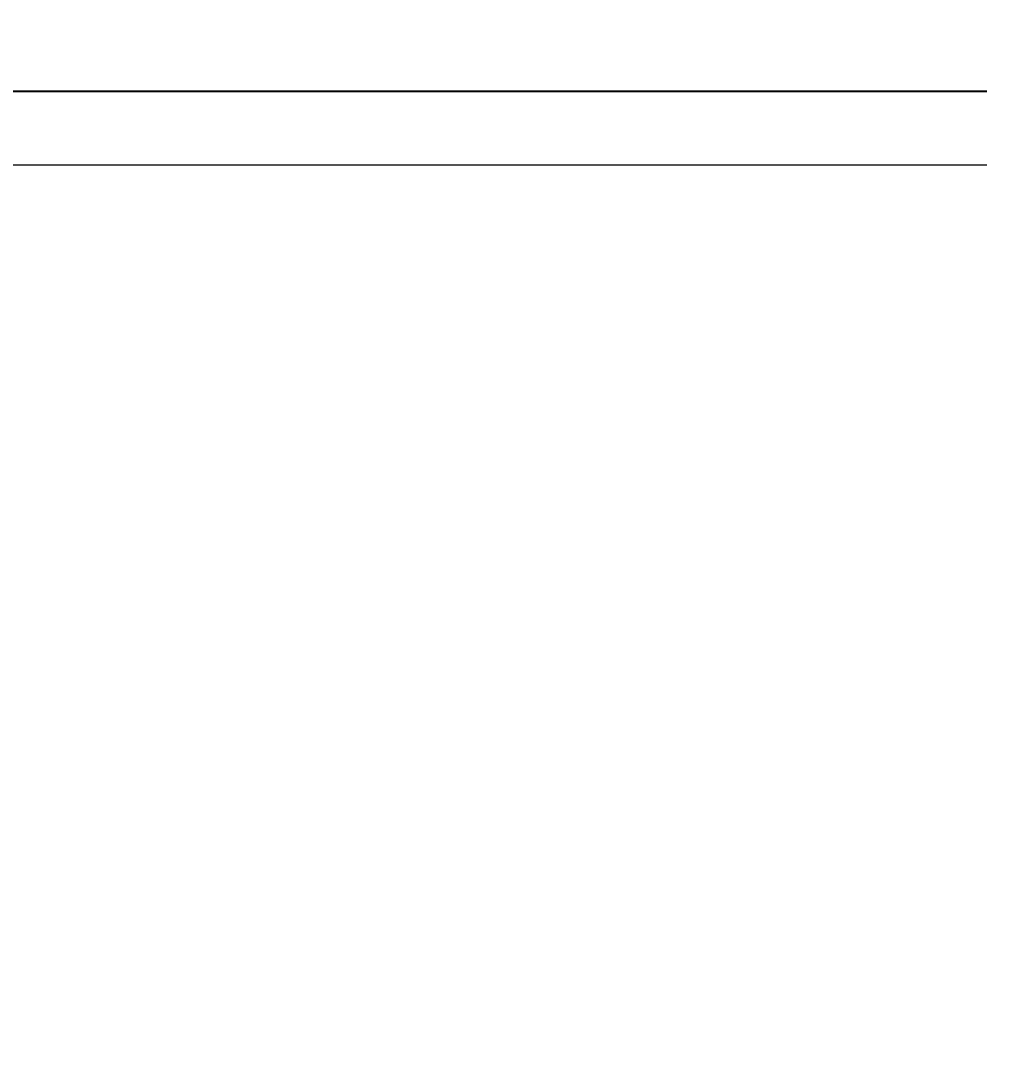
# Model space of a CAD drawing. Header units: millimetres. Extents: x -20146070 to 165023, y -3349561 to 35447.
# Drawn here: x -253868 to -251230, y -41568 to -38728 of the extents above; entities that cross this region are included whole.
import ezdxf
from ezdxf import colors
from ezdxf.entities.mleader import LeaderData, LeaderLine
from ezdxf.math import Vec2, Vec3

# ---------------------------------------------------------------- set-up
doc = ezdxf.new("R2010")
doc.units = ezdxf.units.MM
doc.header["$LTSCALE"] = 50
doc.linetypes.add('CONTINOUS', pattern=[0])
doc.layers.add('M_FIREALAM-_E-', color=10, linetype='Continuous')
doc.layers.add('NW_GRID LINE', color=8, linetype='Continuous')
doc.layers.add('NW_BEAM AND COLUMN', color=134, linetype='Continuous', lineweight=5)
doc.styles.add('RomanS', font='romans__.ttf', dxfattribs={"width": 0.75, "height": 40})

# ---------------------------------------------------------------- blocks, each defined once
blk = doc.blocks.new('SMOKE_FC')
at = {"color": 7, "linetype": 'CONTINOUS'}
ml = blk.add_multileader_mtext('Standard', dxfattribs=at)
ml.set_content('{\\fArial|b0|i0|c0|p34;S}', color=7, style='RomanS')
ml.set_leader_properties(color=10)
ml.build(insert=Vec2(0, 0))
ml.multileader.update_dxf_attribs({"dogleg_length": 3.34, "arrow_head_size": 138.2, "scale": 50})
ctx = ml.context
ctx.base_point, ctx.scale, ctx.char_height, ctx.arrow_head_size, ctx.landing_gap_size, ctx.plane_origin = Vec3(10040043.2, 1663039.7), 50, 207.309, 138.2, 138.2, Vec3(10036641.4, 1659230.9)
notes = []
notes.append((ctx, [(0, (0, 0, 0), (0, 0), (1, 0), 1, [])]))
ctx.mtext.insert, ctx.mtext.flow_direction = Vec3(10040181.4, 1663145.2), 5
for ctx, leaders in notes:
    for number, flags, end, landing, length, lines in leaders:
        leader = LeaderData()
        leader.index, (leader.has_last_leader_line, leader.has_dogleg_vector, leader.attachment_direction) = number, flags
        leader.last_leader_point, leader.dogleg_vector, leader.dogleg_length = Vec3(end), Vec3(landing), length
        for number, points, colour, breaks in lines:
            line = LeaderLine()
            line.index, line.vertices, line.color, line.breaks = number, Vec3.list(points), colors.encode_raw_color(colour), breaks
            leader.lines.append(line)
        ctx.leaders.append(leader)
blk = doc.blocks.new('SMOKE')
at = {"color": 7, "linetype": 'CONTINOUS'}
ml = blk.add_multileader_mtext('Standard', dxfattribs=at)
ml.set_content('{\\fArial|b0|i0|c0|p34;S}', color=7, style='RomanS')
ml.set_leader_properties(color=10)
ml.build(insert=Vec2(0, 0))
ml.multileader.update_dxf_attribs({"dogleg_length": 3.34, "arrow_head_size": 171.1, "scale": 50})
ctx = ml.context
ctx.base_point, ctx.scale, ctx.char_height, ctx.arrow_head_size, ctx.landing_gap_size, ctx.plane_origin = Vec3(10040458.9, 1663039.1), 50, 256.669, 171.1, 171.1, Vec3(10036247.2, 1658323.4)
notes = []
notes.append((ctx, [(0, (0, 0, 0), (0, 0), (1, 0), 1, [])]))
ctx.mtext.insert, ctx.mtext.flow_direction = Vec3(10040630, 1663169.6), 5
for ctx, leaders in notes:
    for number, flags, end, landing, length, lines in leaders:
        leader = LeaderData()
        leader.index, (leader.has_last_leader_line, leader.has_dogleg_vector, leader.attachment_direction) = number, flags
        leader.last_leader_point, leader.dogleg_vector, leader.dogleg_length = Vec3(end), Vec3(landing), length
        for number, points, colour, breaks in lines:
            line = LeaderLine()
            line.index, line.vertices, line.color, line.breaks = number, Vec3.list(points), colors.encode_raw_color(colour), breaks
            leader.lines.append(line)
        ctx.leaders.append(leader)

msp = doc.modelspace()

# ---------------------------------------------------------------- linework, layer by layer
at = {"layer": 'NW_BEAM AND COLUMN'}
msp.add_lwpolyline([(-255757.7, -39118.6), (-251246.3, -39118.6)], dxfattribs=at)
at = {"layer": 'NW_GRID LINE'}
msp.add_lwpolyline([(-255834.3, -38918.6), (-251246.3, -38918.6)], dxfattribs=at)

# ---------------------------------------------------------------- block references
at = {"layer": 'M_FIREALAM-_E-'}
for name, p, xscale, yscale, zscale in [('SMOKE', (-12842896.3, -2136319.2), 1.28, 1.28, 1.28), ('SMOKE', (-12837356.5, -2137100.4), 1.28, 1.28, 1.28), ('SMOKE', (-12842882.2, -2139119.2), 1.28, 1.28, 1.28), ('SMOKE', (-12837356.5, -2141062.9), 1.28, 1.28, 1.28), ('SMOKE', (-12844197.6, -2141531.7), 1.28, 1.28, 1.28), ('SMOKE', (-12841946.4, -2141531.7), 1.28, 1.28, 1.28), ('SMOKE', (-10273997.7, -1718610.1), 1.024, 1.024, 1.024), ('SMOKE', (-10272498.3, -1718640.4), 1.024, 1.024, 1.024), ('SMOKE', (-13016264.7, -2148128.1), 1.28, 1.28, 1.28), ('SMOKE', (-20146070.2, -3348204.7), 2, 2, 2), ('SMOKE_FC', (-20145143.2, -3349560.7), 2, 2, 2)]:
    msp.add_blockref(name, p, dxfattribs=dict(at, xscale=xscale, yscale=yscale, zscale=zscale))

doc.saveas('drawing.dxf')
